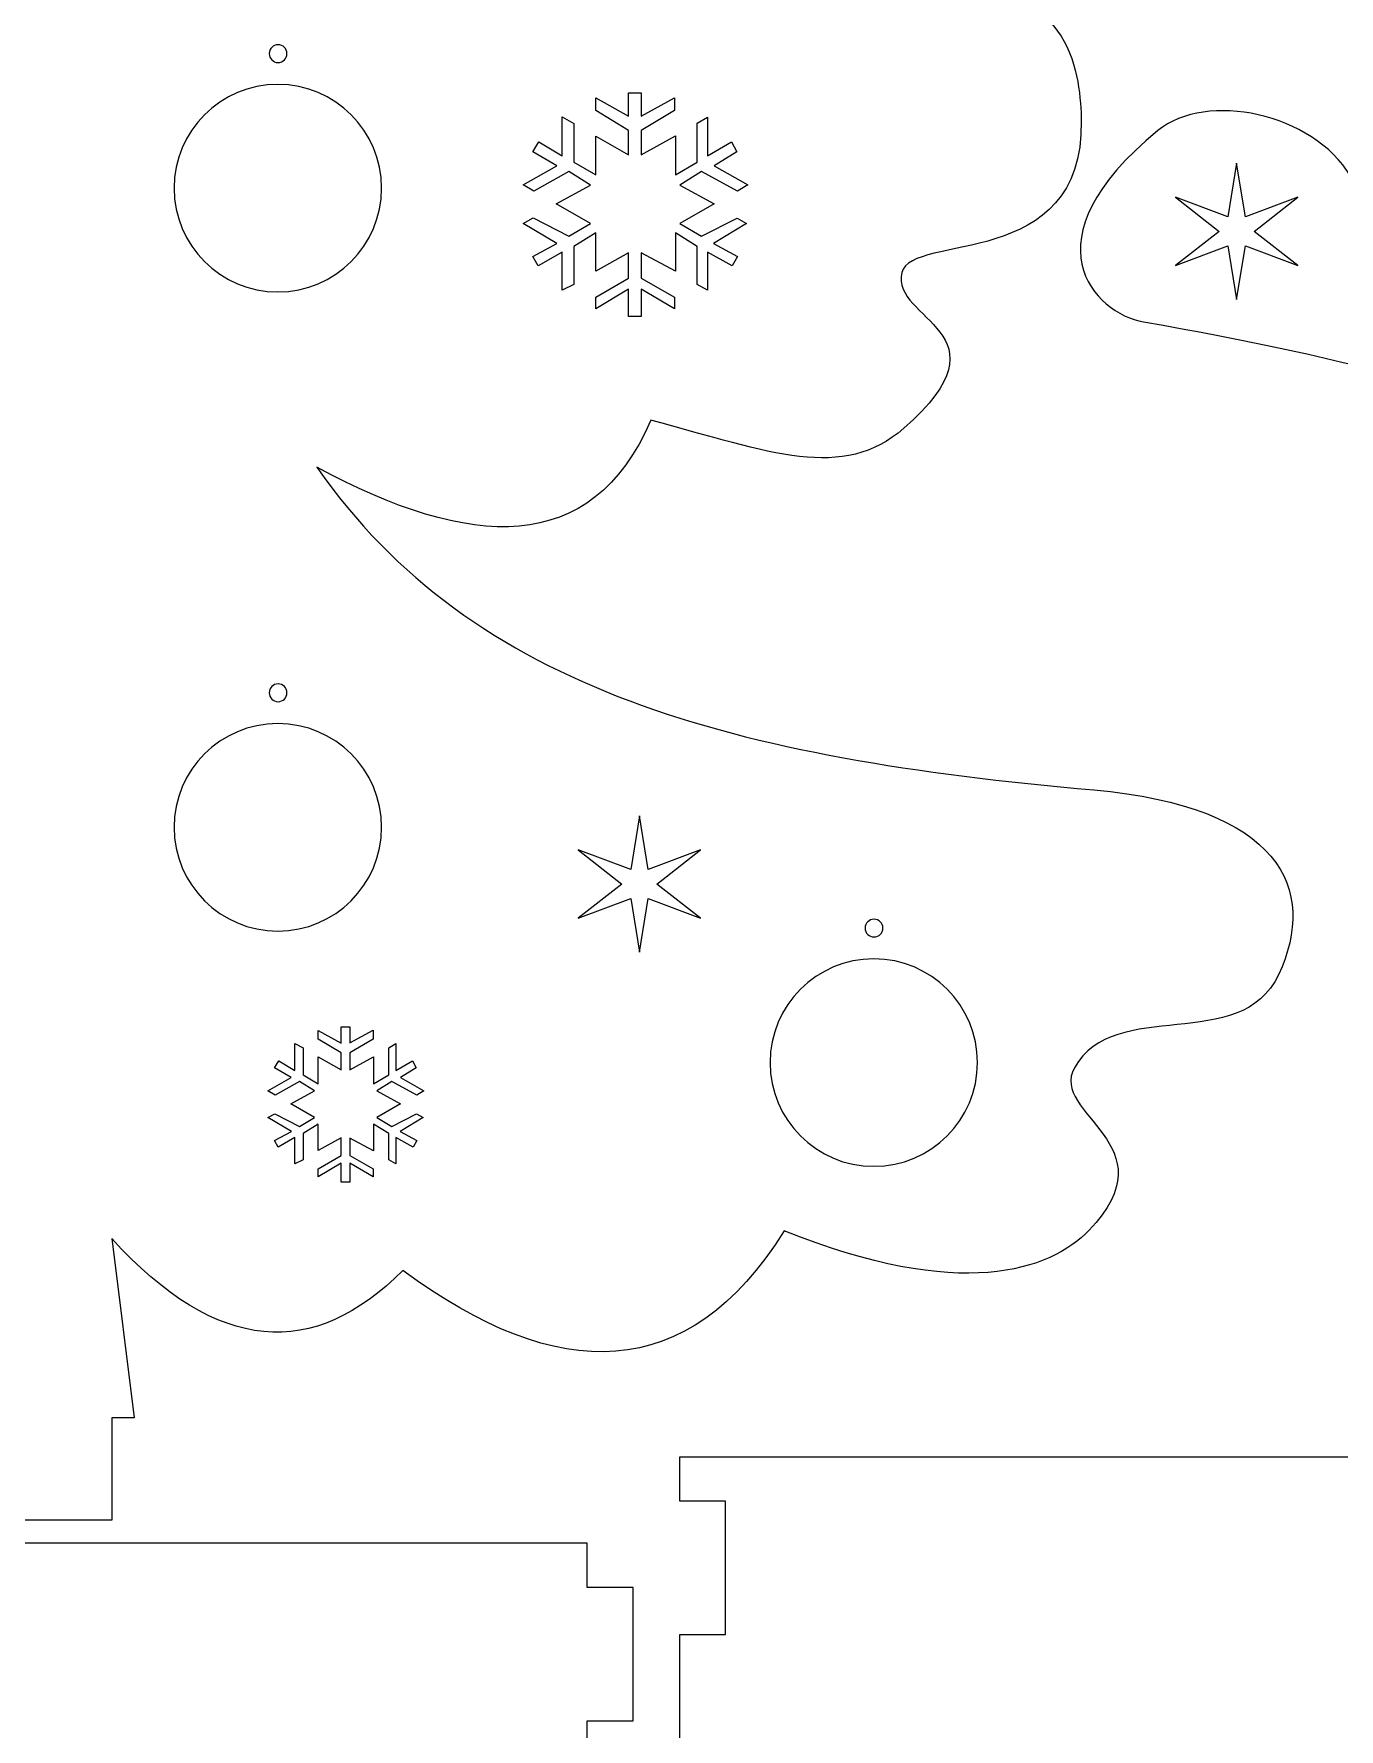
# Model space of a CAD drawing. Header units: centimetres. Extents: x -24 to 24, y -134 to 40.
# Drawn here: x -5.45 to 5.92, y -7.69 to 7.07 of the extents above; entities that cross this region are included whole.
import ezdxf

# ---------------------------------------------------------------- set-up
doc = ezdxf.new("R2010")
doc.units = ezdxf.units.CM
doc.header["$MEASUREMENT"] = 0
doc.layers.add('layer 1', color=7, linetype='Continuous')

msp = doc.modelspace()

# ---------------------------------------------------------------- linework, layer by layer
at = {"layer": 'layer 1', "lineweight": 9}
for points, knots in [([(-5.79997, 22.20737), (-6.38237, 22.15893), (-6.64048, 21.1432), (-8.14463, 20.44041), (-8.14463, 20.44041), (-9.14968, 19.97084), (-8.05652, 19.75778), (-7.81899, 19.73795), (-7.81899, 19.73795), (-7.67645, 19.42135), (-9.1271, 18.92837), (-9.71855, 18.30453), (-9.71855, 18.30453), (-10.20886, 17.78735), (-8.86566, 17.62553), (-7.5857, 18.15659), (-7.5857, 18.15659), (-8.04119, 17.52186), (-9.12914, 16.92507), (-11.23854, 16.22968), (-11.23854, 16.22968), (-11.8272, 16.03561), (-11.76094, 15.62707), (-11.50977, 15.40402), (-11.50977, 15.40402), (-11.09961, 15.03983), (-10.42615, 15.46586), (-10.34556, 15.37562), (-10.34556, 15.37562), (-10.24453, 15.26251), (-10.84292, 14.67138), (-10.34556, 14.41921), (-10.34556, 14.41921), (-9.98419, 14.23599), (-9.59481, 14.44504), (-9.24018, 14.75875), (-9.24018, 14.75875), (-9.19181, 14.42193), (-9.05268, 14.22628), (-8.84544, 14.13663), (-8.84544, 14.13663), (-8.57689, 14.02045), (-8.19388, 14.08224), (-7.74569, 14.24547), (-7.74569, 14.24547), (-8.03595, 13.26739), (-9.9564, 12.34992), (-13.59835, 11.71882), (-13.59835, 11.71882), (-14.02591, 11.64473), (-14.64463, 11.01031), (-13.47406, 10.05386), (-13.47406, 10.05386), (-13.05058, 9.70784), (-12.12459, 9.89828), (-11.79617, 10.45138), (-11.79617, 10.45138), (-11.49534, 9.08507), (-9.7867, 8.68106), (-8.43132, 9.57175), (-8.43132, 9.57175), (-9.33317, 7.94058), (-11.02556, 6.93193), (-14.10027, 7.39464), (-14.10027, 7.39464), (-15.19801, 7.55984), (-15.26475, 6.67139), (-15.27034, 6.31292), (-15.27034, 6.31292), (-15.29094, 4.99315), (-13.79079, 5.34208), (-13.70843, 4.99277), (-13.70843, 4.99277), (-13.61023, 4.57636), (-14.68564, 4.47726), (-13.72592, 3.63768), (-13.72592, 3.63768), (-13.19276, 3.17125), (-12.57013, 3.42688), (-11.52351, 3.70748), (-11.52351, 3.70748), (-11.00542, 2.51681), (-9.95134, 2.57675), (-8.61378, 3.2981), (-8.61378, 3.2981), (-9.97495, 1.34459), (-12.26889, 0.76146), (-15.37861, 0.48867), (-15.37861, 0.48867), (-16.99525, 0.34686), (-17.33911, -0.37356), (-16.98769, -1.12097), (-16.98769, -1.12097), (-16.65908, -1.81983), (-15.55815, -1.3083), (-15.21138, -1.93014), (-15.21138, -1.93014), (-14.98517, -2.33578), (-16.06267, -2.59369), (-15.33734, -3.34677), (-15.33734, -3.34677), (-14.99897, -3.6981), (-14.2184, -3.96704), (-12.68426, -3.35021), (-12.68426, -3.35021), (-11.84719, -4.68955), (-10.71504, -4.69222), (-9.36208, -3.69486), (-9.36208, -3.69486), (-8.59102, -4.4717), (-7.75063, -4.43035), (-6.82784, -3.41672), (-6.82784, -3.41672), (-6.82784, -3.41672), (-7.02414, -4.97889), (-7.02414, -4.97889), (-7.02414, -4.97889), (-7.02414, -4.97889), (-6.82784, -4.97889), (-6.82784, -4.97889), (-6.82784, -4.97889), (-6.82784, -4.97889), (-6.82784, -5.87037), (-6.82784, -5.87037), (-6.82784, -5.87037), (-6.82784, -5.87037), (-5.79997, -5.87037), (-5.79997, -5.87037), (-5.79997, -5.87037), (-5.79997, -5.87037), (-4.7721, -5.87037), (-4.7721, -5.87037), (-4.7721, -5.87037), (-4.7721, -5.87037), (-4.7721, -4.97889), (-4.7721, -4.97889), (-4.7721, -4.97889), (-4.7721, -4.97889), (-4.57581, -4.97889), (-4.57581, -4.97889), (-4.57581, -4.97889), (-4.57581, -4.97889), (-4.7721, -3.41672), (-4.7721, -3.41672), (-4.7721, -3.41672), (-3.84932, -4.43035), (-3.00893, -4.4717), (-2.23787, -3.69486), (-2.23787, -3.69486), (-0.8849, -4.69222), (0.24724, -4.68955), (1.08431, -3.35021), (1.08431, -3.35021), (2.61845, -3.96704), (3.39902, -3.6981), (3.73739, -3.34677), (3.73739, -3.34677), (4.46272, -2.59369), (3.38523, -2.33578), (3.61143, -1.93014), (3.61143, -1.93014), (3.95821, -1.3083), (5.05914, -1.81983), (5.38774, -1.12097), (5.38774, -1.12097), (5.73916, -0.37356), (5.3953, 0.34686), (3.77866, 0.48867), (3.77866, 0.48867), (0.66894, 0.76146), (-1.62499, 1.34459), (-2.98617, 3.2981), (-2.98617, 3.2981), (-1.64861, 2.57675), (-0.59453, 2.51681), (-0.07644, 3.70748), (-0.07644, 3.70748), (0.97018, 3.42688), (1.59281, 3.17125), (2.12597, 3.63768), (2.12597, 3.63768), (3.08569, 4.47726), (2.01028, 4.57636), (2.10848, 4.99277), (2.10848, 4.99277), (2.19084, 5.34208), (3.69099, 4.99315), (3.67039, 6.31292), (3.67039, 6.31292), (3.6648, 6.67139), (3.59806, 7.55984), (2.50032, 7.39464), (2.50032, 7.39464), (-0.57439, 6.93193), (-2.26677, 7.94058), (-3.16863, 9.57175), (-3.16863, 9.57175), (-1.81325, 8.68106), (-0.10461, 9.08507), (0.19622, 10.45138), (0.19622, 10.45138), (0.52465, 9.89828), (1.45063, 9.70784), (1.87412, 10.05386), (1.87412, 10.05386), (3.04468, 11.01031), (2.42596, 11.64473), (1.9984, 11.71882), (1.9984, 11.71882), (-1.64355, 12.34992), (-3.564, 13.26739), (-3.85426, 14.24547), (-3.85426, 14.24547), (-3.40606, 14.08224), (-3.02306, 14.02045), (-2.7545, 14.13663), (-2.7545, 14.13663), (-2.54726, 14.22628), (-2.40814, 14.42193), (-2.35977, 14.75875), (-2.35977, 14.75875), (-2.00514, 14.44504), (-1.61575, 14.23599), (-1.25439, 14.41921), (-1.25439, 14.41921), (-0.75703, 14.67138), (-1.35542, 15.26251), (-1.25439, 15.37562), (-1.25439, 15.37562), (-1.17379, 15.46586), (-0.50034, 15.03983), (-0.09018, 15.40402), (-0.09018, 15.40402), (0.16099, 15.62707), (0.22725, 16.03561), (-0.36141, 16.22968), (-0.36141, 16.22968), (-2.47081, 16.92507), (-3.55876, 17.52186), (-4.01425, 18.15659), (-4.01425, 18.15659), (-2.73428, 17.62553), (-1.39108, 17.78735), (-1.88139, 18.30453), (-1.88139, 18.30453), (-2.47285, 18.92837), (-3.9235, 19.42135), (-3.78095, 19.73795), (-3.78095, 19.73795), (-3.54343, 19.75778), (-2.45027, 19.97084), (-3.45532, 20.44041), (-3.45532, 20.44041), (-4.95947, 21.1432), (-5.21757, 22.15893), (-5.79997, 22.20737)], [0, 0, 0, 0, 0.01538462, 0.01538462, 0.01538462, 0.01538462, 0.03076923, 0.03076923, 0.03076923, 0.03076923, 0.04615385, 0.04615385, 0.04615385, 0.04615385, 0.06153846, 0.06153846, 0.06153846, 0.06153846, 0.07692308, 0.07692308, 0.07692308, 0.07692308, 0.09230769, 0.09230769, 0.09230769, 0.09230769, 0.10769231, 0.10769231, 0.10769231, 0.10769231, 0.12307692, 0.12307692, 0.12307692, 0.12307692, 0.13846154, 0.13846154, 0.13846154, 0.13846154, 0.15384615, 0.15384615, 0.15384615, 0.15384615, 0.16923077, 0.16923077, 0.16923077, 0.16923077, 0.18461538, 0.18461538, 0.18461538, 0.18461538, 0.2, 0.2, 0.2, 0.2, 0.21538462, 0.21538462, 0.21538462, 0.21538462, 0.23076923, 0.23076923, 0.23076923, 0.23076923, 0.24615385, 0.24615385, 0.24615385, 0.24615385, 0.26153846, 0.26153846, 0.26153846, 0.26153846, 0.27692308, 0.27692308, 0.27692308, 0.27692308, 0.29230769, 0.29230769, 0.29230769, 0.29230769, 0.30769231, 0.30769231, 0.30769231, 0.30769231, 0.32307692, 0.32307692, 0.32307692, 0.32307692, 0.33846154, 0.33846154, 0.33846154, 0.33846154, 0.35384615, 0.35384615, 0.35384615, 0.35384615, 0.36923077, 0.36923077, 0.36923077, 0.36923077, 0.38461538, 0.38461538, 0.38461538, 0.38461538, 0.4, 0.4, 0.4, 0.4, 0.41538462, 0.41538462, 0.41538462, 0.41538462, 0.43076923, 0.43076923, 0.43076923, 0.43076923, 0.44615385, 0.44615385, 0.44615385, 0.44615385, 0.46153846, 0.46153846, 0.46153846, 0.46153846, 0.47692308, 0.47692308, 0.47692308, 0.47692308, 0.49230769, 0.49230769, 0.49230769, 0.49230769, 0.50769231, 0.50769231, 0.50769231, 0.50769231, 0.52307692, 0.52307692, 0.52307692, 0.52307692, 0.53846154, 0.53846154, 0.53846154, 0.53846154, 0.55384615, 0.55384615, 0.55384615, 0.55384615, 0.56923077, 0.56923077, 0.56923077, 0.56923077, 0.58461538, 0.58461538, 0.58461538, 0.58461538, 0.6, 0.6, 0.6, 0.6, 0.61538462, 0.61538462, 0.61538462, 0.61538462, 0.63076923, 0.63076923, 0.63076923, 0.63076923, 0.64615385, 0.64615385, 0.64615385, 0.64615385, 0.66153846, 0.66153846, 0.66153846, 0.66153846, 0.67692308, 0.67692308, 0.67692308, 0.67692308, 0.69230769, 0.69230769, 0.69230769, 0.69230769, 0.70769231, 0.70769231, 0.70769231, 0.70769231, 0.72307692, 0.72307692, 0.72307692, 0.72307692, 0.73846154, 0.73846154, 0.73846154, 0.73846154, 0.75384615, 0.75384615, 0.75384615, 0.75384615, 0.76923077, 0.76923077, 0.76923077, 0.76923077, 0.78461538, 0.78461538, 0.78461538, 0.78461538, 0.8, 0.8, 0.8, 0.8, 0.81538462, 0.81538462, 0.81538462, 0.81538462, 0.83076923, 0.83076923, 0.83076923, 0.83076923, 0.84615385, 0.84615385, 0.84615385, 0.84615385, 0.86153846, 0.86153846, 0.86153846, 0.86153846, 0.87692308, 0.87692308, 0.87692308, 0.87692308, 0.89230769, 0.89230769, 0.89230769, 0.89230769, 0.90769231, 0.90769231, 0.90769231, 0.90769231, 0.92307692, 0.92307692, 0.92307692, 0.92307692, 0.93846154, 0.93846154, 0.93846154, 0.93846154, 0.95384615, 0.95384615, 0.95384615, 0.95384615, 0.96923077, 0.96923077, 0.96923077, 0.96923077, 1, 1, 1, 1]), ([(11.81191, 22.15294), (11.81191, 22.15294), (10.98404, 22.15294), (10.98404, 22.15294), (10.98404, 22.15294), (10.98404, 22.15294), (10.98404, 21.26146), (10.98404, 21.26146), (10.98404, 21.26146), (10.98404, 21.26146), (10.78774, 21.26146), (10.78774, 21.26146), (10.78774, 21.26146), (10.78774, 21.26146), (10.98404, 19.69929), (10.98404, 19.69929), (10.98404, 19.69929), (10.06125, 20.71291), (9.22086, 20.75427), (8.44981, 19.97743), (8.44981, 19.97743), (7.09684, 20.97479), (5.9647, 20.97211), (5.12763, 19.63277), (5.12763, 19.63277), (3.59348, 20.24961), (2.81292, 19.98067), (2.47454, 19.62934), (2.47454, 19.62934), (1.74921, 18.87626), (2.82671, 18.61835), (2.6005, 18.21271), (2.6005, 18.21271), (2.25373, 17.59086), (1.1528, 18.1024), (0.82419, 17.40353), (0.82419, 17.40353), (0.47277, 16.65613), (0.81663, 15.9357), (2.43328, 15.7939), (2.43328, 15.7939), (5.54299, 15.52111), (7.83693, 14.93797), (9.1981, 12.98446), (9.1981, 12.98446), (7.86054, 13.70582), (6.80646, 13.76575), (6.28837, 12.57508), (6.28837, 12.57508), (5.24175, 12.85569), (4.61912, 13.11132), (4.08596, 12.64489), (4.08596, 12.64489), (3.12625, 11.8053), (4.20165, 11.70621), (4.10346, 11.28979), (4.10346, 11.28979), (4.0211, 10.94049), (2.52094, 11.28942), (2.54155, 9.96965), (2.54155, 9.96965), (2.54714, 9.61117), (2.61387, 8.72272), (3.71161, 8.88792), (3.71161, 8.88792), (6.78632, 9.35063), (8.47871, 8.34199), (9.38057, 6.71081), (9.38057, 6.71081), (8.02519, 7.60151), (6.31654, 7.1975), (6.01572, 5.83119), (6.01572, 5.83119), (5.68729, 6.38428), (4.7613, 6.57472), (4.33782, 6.22871), (4.33782, 6.22871), (3.16725, 5.27226), (3.78597, 4.63783), (4.21354, 4.56374), (4.21354, 4.56374), (7.85548, 3.93264), (9.77594, 3.01517), (10.06619, 2.0371), (10.06619, 2.0371), (9.618, 2.20032), (9.23499, 2.26212), (8.96644, 2.14594), (8.96644, 2.14594), (8.7592, 2.05628), (8.62008, 1.86063), (8.5717, 1.52382), (8.5717, 1.52382), (8.21707, 1.83752), (7.82769, 2.04658), (7.46632, 1.86335), (7.46632, 1.86335), (6.96897, 1.61119), (7.56735, 1.02005), (7.46632, 0.90694), (7.46632, 0.90694), (7.38573, 0.81671), (6.71227, 1.24274), (6.30212, 0.87854), (6.30212, 0.87854), (6.05094, 0.6555), (5.98468, 0.24695), (6.57334, 0.05289), (6.57334, 0.05289), (8.68275, -0.6425), (9.7707, -1.23929), (10.22618, -1.87403), (10.22618, -1.87403), (8.94622, -1.34297), (7.60302, -1.50479), (8.09333, -2.02196), (8.09333, -2.02196), (8.68479, -2.64581), (10.13543, -3.13879), (9.99289, -3.45538), (9.99289, -3.45538), (9.75537, -3.47521), (8.66221, -3.68827), (9.66725, -4.15784), (9.66725, -4.15784), (10.98895, -4.77539), (11.34858, -5.63455), (11.8115, -5.86676)], [0, 0, 0, 0, 0.03030303, 0.03030303, 0.03030303, 0.03030303, 0.06060606, 0.06060606, 0.06060606, 0.06060606, 0.09090909, 0.09090909, 0.09090909, 0.09090909, 0.12121212, 0.12121212, 0.12121212, 0.12121212, 0.15151515, 0.15151515, 0.15151515, 0.15151515, 0.18181818, 0.18181818, 0.18181818, 0.18181818, 0.21212121, 0.21212121, 0.21212121, 0.21212121, 0.24242424, 0.24242424, 0.24242424, 0.24242424, 0.27272727, 0.27272727, 0.27272727, 0.27272727, 0.3030303, 0.3030303, 0.3030303, 0.3030303, 0.33333333, 0.33333333, 0.33333333, 0.33333333, 0.36363636, 0.36363636, 0.36363636, 0.36363636, 0.39393939, 0.39393939, 0.39393939, 0.39393939, 0.42424242, 0.42424242, 0.42424242, 0.42424242, 0.45454545, 0.45454545, 0.45454545, 0.45454545, 0.48484848, 0.48484848, 0.48484848, 0.48484848, 0.51515152, 0.51515152, 0.51515152, 0.51515152, 0.54545455, 0.54545455, 0.54545455, 0.54545455, 0.57575758, 0.57575758, 0.57575758, 0.57575758, 0.60606061, 0.60606061, 0.60606061, 0.60606061, 0.63636364, 0.63636364, 0.63636364, 0.63636364, 0.66666667, 0.66666667, 0.66666667, 0.66666667, 0.6969697, 0.6969697, 0.6969697, 0.6969697, 0.72727273, 0.72727273, 0.72727273, 0.72727273, 0.75757576, 0.75757576, 0.75757576, 0.75757576, 0.78787879, 0.78787879, 0.78787879, 0.78787879, 0.81818182, 0.81818182, 0.81818182, 0.81818182, 0.84848485, 0.84848485, 0.84848485, 0.84848485, 0.87878788, 0.87878788, 0.87878788, 0.87878788, 0.90909091, 0.90909091, 0.90909091, 0.90909091, 0.93939394, 0.93939394, 0.93939394, 0.93939394, 1, 1, 1, 1]), ([(-3.32315, 6.97652), (-3.2804, 6.97652), (-3.24573, 6.94184), (-3.24573, 6.8991), (-3.24573, 6.8991), (-3.24573, 6.85635), (-3.2804, 6.82168), (-3.32315, 6.82168), (-3.32315, 6.82168), (-3.3659, 6.82168), (-3.40057, 6.85635), (-3.40057, 6.8991), (-3.40057, 6.8991), (-3.40057, 6.94184), (-3.3659, 6.97652), (-3.32315, 6.97652)], [0, 0, 0, 0, 0.2, 0.2, 0.2, 0.2, 0.4, 0.4, 0.4, 0.4, 0.6, 0.6, 0.6, 0.6, 1, 1, 1, 1]), ([(-3.32534, 6.63115), (-2.8265, 6.63115), (-2.42212, 6.22676), (-2.42212, 5.72792), (-2.42212, 5.72792), (-2.42212, 5.22908), (-2.8265, 4.8247), (-3.32534, 4.8247), (-3.32534, 4.8247), (-3.82418, 4.8247), (-4.22857, 5.22908), (-4.22857, 5.72792), (-4.22857, 5.72792), (-4.22857, 6.22676), (-3.82418, 6.63115), (-3.32534, 6.63115)], [0, 0, 0, 0, 0.2, 0.2, 0.2, 0.2, 0.4, 0.4, 0.4, 0.4, 0.6, 0.6, 0.6, 0.6, 1, 1, 1, 1]), ([(-0.27157, 6.55787), (-0.27157, 6.55787), (-0.27157, 6.35414), (-0.27157, 6.35414), (-0.27157, 6.35414), (-0.27157, 6.35414), (-0.55769, 6.51308), (-0.55769, 6.51308), (-0.55769, 6.51308), (-0.55769, 6.51308), (-0.55769, 6.40255), (-0.55769, 6.40255), (-0.55769, 6.40255), (-0.55769, 6.40255), (-0.27157, 6.23088), (-0.27157, 6.23088), (-0.27157, 6.23088), (-0.27157, 6.23088), (-0.27157, 6.01653), (-0.27157, 6.01653), (-0.27157, 6.01653), (-0.27157, 6.01653), (-0.55769, 6.18183), (-0.55769, 6.18183), (-0.55769, 6.18183), (-0.55769, 6.18183), (-0.55769, 5.8447), (-0.55769, 5.8447), (-0.55769, 5.8447), (-0.55769, 5.8447), (-0.74743, 5.95538), (-0.74743, 5.95538), (-0.74743, 5.95538), (-0.74743, 5.95538), (-0.74743, 6.29201), (-0.74743, 6.29201), (-0.74743, 6.29201), (-0.74743, 6.29201), (-0.85019, 6.34805), (-0.85019, 6.34805), (-0.85019, 6.34805), (-0.85019, 6.34805), (-0.85019, 6.00955), (-0.85019, 6.00955), (-0.85019, 6.00955), (-0.85019, 6.00955), (-1.05288, 6.13116), (-1.05288, 6.13116), (-1.05288, 6.13116), (-1.05288, 6.13116), (-1.10406, 6.04272), (-1.10406, 6.04272), (-1.10406, 6.04272), (-1.10406, 6.04272), (-0.89498, 5.92132), (-0.89498, 5.92132), (-0.89498, 5.92132), (-0.89498, 5.92132), (-1.18792, 5.75574), (-1.18792, 5.75574), (-1.18792, 5.75574), (-1.18792, 5.75574), (-1.09734, 5.70139), (-1.09734, 5.70139), (-1.09734, 5.70139), (-1.09734, 5.70139), (-0.79195, 5.87319), (-0.79195, 5.87319), (-0.79195, 5.87319), (-0.79195, 5.87319), (-0.60325, 5.75524), (-0.60325, 5.75524), (-0.60325, 5.75524), (-0.60325, 5.75524), (-0.90088, 5.59061), (-0.90088, 5.59061), (-0.90088, 5.59061), (-0.90088, 5.59061), (-0.60279, 5.41933), (-0.60279, 5.41933), (-0.60279, 5.41933), (-0.60279, 5.41933), (-0.79185, 5.30907), (-0.79185, 5.30907), (-0.79185, 5.30907), (-0.79185, 5.30907), (-1.10346, 5.46805), (-1.10346, 5.46805), (-1.10346, 5.46805), (-1.10346, 5.46805), (-1.18796, 5.41911), (-1.18796, 5.41911), (-1.18796, 5.41911), (-1.18796, 5.41911), (-0.89471, 5.24701), (-0.89471, 5.24701), (-0.89471, 5.24701), (-0.89471, 5.24701), (-1.10414, 5.13218), (-1.10414, 5.13218), (-1.10414, 5.13218), (-1.10414, 5.13218), (-1.05881, 5.05059), (-1.05881, 5.05059), (-1.05881, 5.05059), (-1.05881, 5.05059), (-0.85019, 5.17173), (-0.85019, 5.17173), (-0.85019, 5.17173), (-0.85019, 5.17173), (-0.85019, 4.83889), (-0.85019, 4.83889), (-0.85019, 4.83889), (-0.85019, 4.83889), (-0.74743, 4.89026), (-0.74743, 4.89026), (-0.74743, 4.89026), (-0.74743, 4.89026), (-0.74743, 5.21969), (-0.74743, 5.21969), (-0.74743, 5.21969), (-0.74743, 5.21969), (-0.55769, 5.33828), (-0.55769, 5.33828), (-0.55769, 5.33828), (-0.55769, 5.33828), (-0.55769, 5.00572), (-0.55769, 5.00572), (-0.55769, 5.00572), (-0.55769, 5.00572), (-0.27157, 5.16467), (-0.27157, 5.16467), (-0.27157, 5.16467), (-0.27157, 5.16467), (-0.27157, 4.94437), (-0.27157, 4.94437), (-0.27157, 4.94437), (-0.27157, 4.94437), (-0.55769, 4.77906), (-0.55769, 4.77906), (-0.55769, 4.77906), (-0.55769, 4.77906), (-0.55769, 4.67632), (-0.55769, 4.67632), (-0.55769, 4.67632), (-0.55769, 4.67632), (-0.27157, 4.84799), (-0.27157, 4.84799), (-0.27157, 4.84799), (-0.27157, 4.84799), (-0.27157, 4.61123), (-0.27157, 4.61123), (-0.27157, 4.61123), (-0.27157, 4.61123), (-0.16248, 4.61123), (-0.16248, 4.61123), (-0.16248, 4.61123), (-0.16248, 4.61123), (-0.16248, 4.84761), (-0.16248, 4.84761), (-0.16248, 4.84761), (-0.16248, 4.84761), (0.13, 4.67595), (0.13, 4.67595), (0.13, 4.67595), (0.13, 4.67595), (0.13, 4.77895), (0.13, 4.77895), (0.13, 4.77895), (0.13, 4.77895), (-0.16248, 4.94426), (-0.16248, 4.94426), (-0.16248, 4.94426), (-0.16248, 4.94426), (-0.16248, 5.16403), (-0.16248, 5.16403), (-0.16248, 5.16403), (-0.16248, 5.16403), (0.13635, 5.00507), (0.13635, 5.00507), (0.13635, 5.00507), (0.13635, 5.00507), (0.13635, 5.33828), (0.13635, 5.33828), (0.13635, 5.33828), (0.13635, 5.33828), (0.3261, 5.21969), (0.3261, 5.21969), (0.3261, 5.21969), (0.3261, 5.21969), (0.3261, 4.88975), (0.3261, 4.88975), (0.3261, 4.88975), (0.3261, 4.88975), (0.41613, 4.84024), (0.41613, 4.84024), (0.41613, 4.84024), (0.41613, 4.84024), (0.41613, 5.17123), (0.41613, 5.17123), (0.41613, 5.17123), (0.41613, 5.17123), (0.63099, 5.05035), (0.63099, 5.05035), (0.63099, 5.05035), (0.63099, 5.05035), (0.67645, 5.13218), (0.67645, 5.13218), (0.67645, 5.13218), (0.67645, 5.13218), (0.46733, 5.24684), (0.46733, 5.24684), (0.46733, 5.24684), (0.46733, 5.24684), (0.75492, 5.41937), (0.75492, 5.41937), (0.75492, 5.41937), (0.75492, 5.41937), (0.67548, 5.46792), (0.67548, 5.46792), (0.67548, 5.46792), (0.67548, 5.46792), (0.36417, 5.30907), (0.36417, 5.30907), (0.36417, 5.30907), (0.36417, 5.30907), (0.17508, 5.41933), (0.17508, 5.41933), (0.17508, 5.41933), (0.17508, 5.41933), (0.47319, 5.59061), (0.47319, 5.59061), (0.47319, 5.59061), (0.47319, 5.59061), (0.17555, 5.75524), (0.17555, 5.75524), (0.17555, 5.75524), (0.17555, 5.75524), (0.36417, 5.87312), (0.36417, 5.87312), (0.36417, 5.87312), (0.36417, 5.87312), (0.67591, 5.70134), (0.67591, 5.70134), (0.67591, 5.70134), (0.67591, 5.70134), (0.76658, 5.75574), (0.76658, 5.75574), (0.76658, 5.75574), (0.76658, 5.75574), (0.47458, 5.92079), (0.47458, 5.92079), (0.47458, 5.92079), (0.47458, 5.92079), (0.6709, 6.04263), (0.6709, 6.04263), (0.6709, 6.04263), (0.6709, 6.04263), (0.62439, 6.13102), (0.62439, 6.13102), (0.62439, 6.13102), (0.62439, 6.13102), (0.41613, 6.01009), (0.41613, 6.01009), (0.41613, 6.01009), (0.41613, 6.01009), (0.41613, 6.34653), (0.41613, 6.34653), (0.41613, 6.34653), (0.41613, 6.34653), (0.3261, 6.29254), (0.3261, 6.29254), (0.3261, 6.29254), (0.3261, 6.29254), (0.3261, 5.95538), (0.3261, 5.95538), (0.3261, 5.95538), (0.3261, 5.95538), (0.13635, 5.8447), (0.13635, 5.8447), (0.13635, 5.8447), (0.13635, 5.8447), (0.13635, 6.18253), (0.13635, 6.18253), (0.13635, 6.18253), (0.13635, 6.18253), (-0.16248, 6.01721), (-0.16248, 6.01721), (-0.16248, 6.01721), (-0.16248, 6.01721), (-0.16248, 6.23101), (-0.16248, 6.23101), (-0.16248, 6.23101), (-0.16248, 6.23101), (0.13, 6.40268), (0.13, 6.40268), (0.13, 6.40268), (0.13, 6.40268), (0.13, 6.51341), (0.13, 6.51341), (0.13, 6.51341), (0.13, 6.51341), (-0.16248, 6.35446), (-0.16248, 6.35446), (-0.16248, 6.35446), (-0.16248, 6.35446), (-0.16248, 6.55787), (-0.16248, 6.55787), (-0.16248, 6.55787), (-0.16248, 6.55787), (-0.27157, 6.55787), (-0.27157, 6.55787)], [0, 0, 0, 0, 0.01265823, 0.01265823, 0.01265823, 0.01265823, 0.02531646, 0.02531646, 0.02531646, 0.02531646, 0.03797468, 0.03797468, 0.03797468, 0.03797468, 0.05063291, 0.05063291, 0.05063291, 0.05063291, 0.06329114, 0.06329114, 0.06329114, 0.06329114, 0.07594937, 0.07594937, 0.07594937, 0.07594937, 0.08860759, 0.08860759, 0.08860759, 0.08860759, 0.10126582, 0.10126582, 0.10126582, 0.10126582, 0.11392405, 0.11392405, 0.11392405, 0.11392405, 0.12658228, 0.12658228, 0.12658228, 0.12658228, 0.13924051, 0.13924051, 0.13924051, 0.13924051, 0.15189873, 0.15189873, 0.15189873, 0.15189873, 0.16455696, 0.16455696, 0.16455696, 0.16455696, 0.17721519, 0.17721519, 0.17721519, 0.17721519, 0.18987342, 0.18987342, 0.18987342, 0.18987342, 0.20253165, 0.20253165, 0.20253165, 0.20253165, 0.21518987, 0.21518987, 0.21518987, 0.21518987, 0.2278481, 0.2278481, 0.2278481, 0.2278481, 0.24050633, 0.24050633, 0.24050633, 0.24050633, 0.25316456, 0.25316456, 0.25316456, 0.25316456, 0.26582278, 0.26582278, 0.26582278, 0.26582278, 0.27848101, 0.27848101, 0.27848101, 0.27848101, 0.29113924, 0.29113924, 0.29113924, 0.29113924, 0.30379747, 0.30379747, 0.30379747, 0.30379747, 0.3164557, 0.3164557, 0.3164557, 0.3164557, 0.32911392, 0.32911392, 0.32911392, 0.32911392, 0.34177215, 0.34177215, 0.34177215, 0.34177215, 0.35443038, 0.35443038, 0.35443038, 0.35443038, 0.36708861, 0.36708861, 0.36708861, 0.36708861, 0.37974684, 0.37974684, 0.37974684, 0.37974684, 0.39240506, 0.39240506, 0.39240506, 0.39240506, 0.40506329, 0.40506329, 0.40506329, 0.40506329, 0.41772152, 0.41772152, 0.41772152, 0.41772152, 0.43037975, 0.43037975, 0.43037975, 0.43037975, 0.44303797, 0.44303797, 0.44303797, 0.44303797, 0.4556962, 0.4556962, 0.4556962, 0.4556962, 0.46835443, 0.46835443, 0.46835443, 0.46835443, 0.48101266, 0.48101266, 0.48101266, 0.48101266, 0.49367089, 0.49367089, 0.49367089, 0.49367089, 0.50632911, 0.50632911, 0.50632911, 0.50632911, 0.51898734, 0.51898734, 0.51898734, 0.51898734, 0.53164557, 0.53164557, 0.53164557, 0.53164557, 0.5443038, 0.5443038, 0.5443038, 0.5443038, 0.55696203, 0.55696203, 0.55696203, 0.55696203, 0.56962025, 0.56962025, 0.56962025, 0.56962025, 0.58227848, 0.58227848, 0.58227848, 0.58227848, 0.59493671, 0.59493671, 0.59493671, 0.59493671, 0.60759494, 0.60759494, 0.60759494, 0.60759494, 0.62025316, 0.62025316, 0.62025316, 0.62025316, 0.63291139, 0.63291139, 0.63291139, 0.63291139, 0.64556962, 0.64556962, 0.64556962, 0.64556962, 0.65822785, 0.65822785, 0.65822785, 0.65822785, 0.67088608, 0.67088608, 0.67088608, 0.67088608, 0.6835443, 0.6835443, 0.6835443, 0.6835443, 0.69620253, 0.69620253, 0.69620253, 0.69620253, 0.70886076, 0.70886076, 0.70886076, 0.70886076, 0.72151899, 0.72151899, 0.72151899, 0.72151899, 0.73417722, 0.73417722, 0.73417722, 0.73417722, 0.74683544, 0.74683544, 0.74683544, 0.74683544, 0.75949367, 0.75949367, 0.75949367, 0.75949367, 0.7721519, 0.7721519, 0.7721519, 0.7721519, 0.78481013, 0.78481013, 0.78481013, 0.78481013, 0.79746835, 0.79746835, 0.79746835, 0.79746835, 0.81012658, 0.81012658, 0.81012658, 0.81012658, 0.82278481, 0.82278481, 0.82278481, 0.82278481, 0.83544304, 0.83544304, 0.83544304, 0.83544304, 0.84810127, 0.84810127, 0.84810127, 0.84810127, 0.86075949, 0.86075949, 0.86075949, 0.86075949, 0.87341772, 0.87341772, 0.87341772, 0.87341772, 0.88607595, 0.88607595, 0.88607595, 0.88607595, 0.89873418, 0.89873418, 0.89873418, 0.89873418, 0.91139241, 0.91139241, 0.91139241, 0.91139241, 0.92405063, 0.92405063, 0.92405063, 0.92405063, 0.93670886, 0.93670886, 0.93670886, 0.93670886, 0.94936709, 0.94936709, 0.94936709, 0.94936709, 0.96202532, 0.96202532, 0.96202532, 0.96202532, 0.97468354, 0.97468354, 0.97468354, 0.97468354, 1, 1, 1, 1]), ([(5.02332, 4.75781), (5.02332, 4.75781), (4.94733, 5.22463), (4.94733, 5.22463), (4.94733, 5.22463), (4.94733, 5.22463), (4.49114, 5.05484), (4.49114, 5.05484), (4.49114, 5.05484), (4.49114, 5.05484), (4.87134, 5.35186), (4.87134, 5.35186), (4.87134, 5.35186), (4.87134, 5.35186), (4.49114, 5.64888), (4.49114, 5.64888), (4.49114, 5.64888), (4.49114, 5.64888), (4.94733, 5.47908), (4.94733, 5.47908), (4.94733, 5.47908), (4.94733, 5.47908), (5.02332, 5.94591), (5.02332, 5.94591), (5.02332, 5.94591), (5.02332, 5.94591), (5.0993, 5.47908), (5.0993, 5.47908), (5.0993, 5.47908), (5.0993, 5.47908), (5.5555, 5.64888), (5.5555, 5.64888), (5.5555, 5.64888), (5.5555, 5.64888), (5.17529, 5.35186), (5.17529, 5.35186), (5.17529, 5.35186), (5.17529, 5.35186), (5.5555, 5.05484), (5.5555, 5.05484), (5.5555, 5.05484), (5.5555, 5.05484), (5.0993, 5.22463), (5.0993, 5.22463), (5.0993, 5.22463), (5.0993, 5.22463), (5.02332, 4.75781), (5.02332, 4.75781)], [0, 0, 0, 0, 0.07692308, 0.07692308, 0.07692308, 0.07692308, 0.15384615, 0.15384615, 0.15384615, 0.15384615, 0.23076923, 0.23076923, 0.23076923, 0.23076923, 0.30769231, 0.30769231, 0.30769231, 0.30769231, 0.38461538, 0.38461538, 0.38461538, 0.38461538, 0.46153846, 0.46153846, 0.46153846, 0.46153846, 0.53846154, 0.53846154, 0.53846154, 0.53846154, 0.61538462, 0.61538462, 0.61538462, 0.61538462, 0.69230769, 0.69230769, 0.69230769, 0.69230769, 0.76923077, 0.76923077, 0.76923077, 0.76923077, 0.84615385, 0.84615385, 0.84615385, 0.84615385, 1, 1, 1, 1]), ([(-3.32317, 1.41174), (-3.28043, 1.41174), (-3.24575, 1.37707), (-3.24575, 1.33432), (-3.24575, 1.33432), (-3.24575, 1.29157), (-3.28043, 1.2569), (-3.32317, 1.2569), (-3.32317, 1.2569), (-3.36592, 1.2569), (-3.40059, 1.29157), (-3.40059, 1.33432), (-3.40059, 1.33432), (-3.40059, 1.37707), (-3.36592, 1.41174), (-3.32317, 1.41174)], [0, 0, 0, 0, 0.2, 0.2, 0.2, 0.2, 0.4, 0.4, 0.4, 0.4, 0.6, 0.6, 0.6, 0.6, 1, 1, 1, 1]), ([(-3.32537, 1.06637), (-2.82653, 1.06637), (-2.42214, 0.66199), (-2.42214, 0.16315), (-2.42214, 0.16315), (-2.42214, -0.33569), (-2.82653, -0.74008), (-3.32537, -0.74008), (-3.32537, -0.74008), (-3.82421, -0.74008), (-4.22859, -0.33569), (-4.22859, 0.16315), (-4.22859, 0.16315), (-4.22859, 0.66199), (-3.82421, 1.06637), (-3.32537, 1.06637)], [0, 0, 0, 0, 0.2, 0.2, 0.2, 0.2, 0.4, 0.4, 0.4, 0.4, 0.6, 0.6, 0.6, 0.6, 1, 1, 1, 1]), ([(-0.17677, 0.26365), (-0.17677, 0.26365), (-0.10079, -0.20317), (-0.10079, -0.20317), (-0.10079, -0.20317), (-0.10079, -0.20317), (0.35541, -0.03338), (0.35541, -0.03338), (0.35541, -0.03338), (0.35541, -0.03338), (-0.0248, -0.3304), (-0.0248, -0.3304), (-0.0248, -0.3304), (-0.0248, -0.3304), (0.35541, -0.62742), (0.35541, -0.62742), (0.35541, -0.62742), (0.35541, -0.62742), (-0.10079, -0.45763), (-0.10079, -0.45763), (-0.10079, -0.45763), (-0.10079, -0.45763), (-0.17677, -0.92445), (-0.17677, -0.92445), (-0.17677, -0.92445), (-0.17677, -0.92445), (-0.25276, -0.45763), (-0.25276, -0.45763), (-0.25276, -0.45763), (-0.25276, -0.45763), (-0.70895, -0.62742), (-0.70895, -0.62742), (-0.70895, -0.62742), (-0.70895, -0.62742), (-0.32875, -0.3304), (-0.32875, -0.3304), (-0.32875, -0.3304), (-0.32875, -0.3304), (-0.70895, -0.03338), (-0.70895, -0.03338), (-0.70895, -0.03338), (-0.70895, -0.03338), (-0.25276, -0.20317), (-0.25276, -0.20317), (-0.25276, -0.20317), (-0.25276, -0.20317), (-0.17677, 0.26365), (-0.17677, 0.26365)], [0, 0, 0, 0, 0.07692308, 0.07692308, 0.07692308, 0.07692308, 0.15384615, 0.15384615, 0.15384615, 0.15384615, 0.23076923, 0.23076923, 0.23076923, 0.23076923, 0.30769231, 0.30769231, 0.30769231, 0.30769231, 0.38461538, 0.38461538, 0.38461538, 0.38461538, 0.46153846, 0.46153846, 0.46153846, 0.46153846, 0.53846154, 0.53846154, 0.53846154, 0.53846154, 0.61538462, 0.61538462, 0.61538462, 0.61538462, 0.69230769, 0.69230769, 0.69230769, 0.69230769, 0.76923077, 0.76923077, 0.76923077, 0.76923077, 0.84615385, 0.84615385, 0.84615385, 0.84615385, 1, 1, 1, 1]), ([(1.86608, -0.63665), (1.90883, -0.63665), (1.9435, -0.67132), (1.9435, -0.71406), (1.9435, -0.71406), (1.9435, -0.75681), (1.90883, -0.79148), (1.86608, -0.79148), (1.86608, -0.79148), (1.82333, -0.79148), (1.78866, -0.75681), (1.78866, -0.71406), (1.78866, -0.71406), (1.78866, -0.67132), (1.82333, -0.63665), (1.86608, -0.63665)], [0, 0, 0, 0, 0.2, 0.2, 0.2, 0.2, 0.4, 0.4, 0.4, 0.4, 0.6, 0.6, 0.6, 0.6, 1, 1, 1, 1]), ([(1.86388, -0.98201), (2.36272, -0.98201), (2.76711, -1.3864), (2.76711, -1.88524), (2.76711, -1.88524), (2.76711, -2.38408), (2.36272, -2.78846), (1.86388, -2.78846), (1.86388, -2.78846), (1.36505, -2.78846), (0.96066, -2.38408), (0.96066, -1.88524), (0.96066, -1.88524), (0.96066, -1.3864), (1.36505, -0.98201), (1.86388, -0.98201)], [0, 0, 0, 0, 0.2, 0.2, 0.2, 0.2, 0.4, 0.4, 0.4, 0.4, 0.6, 0.6, 0.6, 0.6, 1, 1, 1, 1]), ([(-2.77467, -1.57332), (-2.77467, -1.57332), (-2.77467, -1.71489), (-2.77467, -1.71489), (-2.77467, -1.71489), (-2.77467, -1.71489), (-2.9735, -1.60444), (-2.9735, -1.60444), (-2.9735, -1.60444), (-2.9735, -1.60444), (-2.9735, -1.68125), (-2.9735, -1.68125), (-2.9735, -1.68125), (-2.9735, -1.68125), (-2.77467, -1.80055), (-2.77467, -1.80055), (-2.77467, -1.80055), (-2.77467, -1.80055), (-2.77467, -1.94951), (-2.77467, -1.94951), (-2.77467, -1.94951), (-2.77467, -1.94951), (-2.9735, -1.83463), (-2.9735, -1.83463), (-2.9735, -1.83463), (-2.9735, -1.83463), (-2.9735, -2.06892), (-2.9735, -2.06892), (-2.9735, -2.06892), (-2.9735, -2.06892), (-3.10535, -1.992), (-3.10535, -1.992), (-3.10535, -1.992), (-3.10535, -1.992), (-3.10535, -1.75806), (-3.10535, -1.75806), (-3.10535, -1.75806), (-3.10535, -1.75806), (-3.17676, -1.71912), (-3.17676, -1.71912), (-3.17676, -1.71912), (-3.17676, -1.71912), (-3.17676, -1.95436), (-3.17676, -1.95436), (-3.17676, -1.95436), (-3.17676, -1.95436), (-3.31761, -1.86985), (-3.31761, -1.86985), (-3.31761, -1.86985), (-3.31761, -1.86985), (-3.35319, -1.9313), (-3.35319, -1.9313), (-3.35319, -1.9313), (-3.35319, -1.9313), (-3.20788, -2.01568), (-3.20788, -2.01568), (-3.20788, -2.01568), (-3.20788, -2.01568), (-3.41146, -2.13074), (-3.41146, -2.13074), (-3.41146, -2.13074), (-3.41146, -2.13074), (-3.34852, -2.1685), (-3.34852, -2.1685), (-3.34852, -2.1685), (-3.34852, -2.1685), (-3.13628, -2.04912), (-3.13628, -2.04912), (-3.13628, -2.04912), (-3.13628, -2.04912), (-3.00516, -2.13108), (-3.00516, -2.13108), (-3.00516, -2.13108), (-3.00516, -2.13108), (-3.21199, -2.2455), (-3.21199, -2.2455), (-3.21199, -2.2455), (-3.21199, -2.2455), (-3.00484, -2.36452), (-3.00484, -2.36452), (-3.00484, -2.36452), (-3.00484, -2.36452), (-3.13622, -2.44114), (-3.13622, -2.44114), (-3.13622, -2.44114), (-3.13622, -2.44114), (-3.35276, -2.33066), (-3.35276, -2.33066), (-3.35276, -2.33066), (-3.35276, -2.33066), (-3.41148, -2.36467), (-3.41148, -2.36467), (-3.41148, -2.36467), (-3.41148, -2.36467), (-3.2077, -2.48427), (-3.2077, -2.48427), (-3.2077, -2.48427), (-3.2077, -2.48427), (-3.35324, -2.56406), (-3.35324, -2.56406), (-3.35324, -2.56406), (-3.35324, -2.56406), (-3.32174, -2.62076), (-3.32174, -2.62076), (-3.32174, -2.62076), (-3.32174, -2.62076), (-3.17676, -2.53658), (-3.17676, -2.53658), (-3.17676, -2.53658), (-3.17676, -2.53658), (-3.17676, -2.76788), (-3.17676, -2.76788), (-3.17676, -2.76788), (-3.17676, -2.76788), (-3.10535, -2.73218), (-3.10535, -2.73218), (-3.10535, -2.73218), (-3.10535, -2.73218), (-3.10535, -2.50325), (-3.10535, -2.50325), (-3.10535, -2.50325), (-3.10535, -2.50325), (-2.9735, -2.42084), (-2.9735, -2.42084), (-2.9735, -2.42084), (-2.9735, -2.42084), (-2.9735, -2.65195), (-2.9735, -2.65195), (-2.9735, -2.65195), (-2.9735, -2.65195), (-2.77467, -2.54148), (-2.77467, -2.54148), (-2.77467, -2.54148), (-2.77467, -2.54148), (-2.77467, -2.69458), (-2.77467, -2.69458), (-2.77467, -2.69458), (-2.77467, -2.69458), (-2.9735, -2.80946), (-2.9735, -2.80946), (-2.9735, -2.80946), (-2.9735, -2.80946), (-2.9735, -2.88085), (-2.9735, -2.88085), (-2.9735, -2.88085), (-2.9735, -2.88085), (-2.77467, -2.76156), (-2.77467, -2.76156), (-2.77467, -2.76156), (-2.77467, -2.76156), (-2.77467, -2.92609), (-2.77467, -2.92609), (-2.77467, -2.92609), (-2.77467, -2.92609), (-2.69885, -2.92609), (-2.69885, -2.92609), (-2.69885, -2.92609), (-2.69885, -2.92609), (-2.69885, -2.76182), (-2.69885, -2.76182), (-2.69885, -2.76182), (-2.69885, -2.76182), (-2.4956, -2.88111), (-2.4956, -2.88111), (-2.4956, -2.88111), (-2.4956, -2.88111), (-2.4956, -2.80954), (-2.4956, -2.80954), (-2.4956, -2.80954), (-2.4956, -2.80954), (-2.69885, -2.69466), (-2.69885, -2.69466), (-2.69885, -2.69466), (-2.69885, -2.69466), (-2.69885, -2.54194), (-2.69885, -2.54194), (-2.69885, -2.54194), (-2.69885, -2.54194), (-2.49119, -2.6524), (-2.49119, -2.6524), (-2.49119, -2.6524), (-2.49119, -2.6524), (-2.49119, -2.42084), (-2.49119, -2.42084), (-2.49119, -2.42084), (-2.49119, -2.42084), (-2.35933, -2.50325), (-2.35933, -2.50325), (-2.35933, -2.50325), (-2.35933, -2.50325), (-2.35933, -2.73253), (-2.35933, -2.73253), (-2.35933, -2.73253), (-2.35933, -2.73253), (-2.29676, -2.76694), (-2.29676, -2.76694), (-2.29676, -2.76694), (-2.29676, -2.76694), (-2.29676, -2.53693), (-2.29676, -2.53693), (-2.29676, -2.53693), (-2.29676, -2.53693), (-2.14745, -2.62093), (-2.14745, -2.62093), (-2.14745, -2.62093), (-2.14745, -2.62093), (-2.11586, -2.56406), (-2.11586, -2.56406), (-2.11586, -2.56406), (-2.11586, -2.56406), (-2.26119, -2.48439), (-2.26119, -2.48439), (-2.26119, -2.48439), (-2.26119, -2.48439), (-2.06133, -2.36449), (-2.06133, -2.36449), (-2.06133, -2.36449), (-2.06133, -2.36449), (-2.11653, -2.33075), (-2.11653, -2.33075), (-2.11653, -2.33075), (-2.11653, -2.33075), (-2.33288, -2.44114), (-2.33288, -2.44114), (-2.33288, -2.44114), (-2.33288, -2.44114), (-2.46427, -2.36452), (-2.46427, -2.36452), (-2.46427, -2.36452), (-2.46427, -2.36452), (-2.25711, -2.2455), (-2.25711, -2.2455), (-2.25711, -2.2455), (-2.25711, -2.2455), (-2.46395, -2.13108), (-2.46395, -2.13108), (-2.46395, -2.13108), (-2.46395, -2.13108), (-2.33288, -2.04916), (-2.33288, -2.04916), (-2.33288, -2.04916), (-2.33288, -2.04916), (-2.11623, -2.16854), (-2.11623, -2.16854), (-2.11623, -2.16854), (-2.11623, -2.16854), (-2.05323, -2.13074), (-2.05323, -2.13074), (-2.05323, -2.13074), (-2.05323, -2.13074), (-2.25614, -2.01604), (-2.25614, -2.01604), (-2.25614, -2.01604), (-2.25614, -2.01604), (-2.11972, -1.93137), (-2.11972, -1.93137), (-2.11972, -1.93137), (-2.11972, -1.93137), (-2.15204, -1.86995), (-2.15204, -1.86995), (-2.15204, -1.86995), (-2.15204, -1.86995), (-2.29676, -1.95399), (-2.29676, -1.95399), (-2.29676, -1.95399), (-2.29676, -1.95399), (-2.29676, -1.72018), (-2.29676, -1.72018), (-2.29676, -1.72018), (-2.29676, -1.72018), (-2.35933, -1.7577), (-2.35933, -1.7577), (-2.35933, -1.7577), (-2.35933, -1.7577), (-2.35933, -1.992), (-2.35933, -1.992), (-2.35933, -1.992), (-2.35933, -1.992), (-2.49119, -2.06892), (-2.49119, -2.06892), (-2.49119, -2.06892), (-2.49119, -2.06892), (-2.49119, -1.83415), (-2.49119, -1.83415), (-2.49119, -1.83415), (-2.49119, -1.83415), (-2.69885, -1.94903), (-2.69885, -1.94903), (-2.69885, -1.94903), (-2.69885, -1.94903), (-2.69885, -1.80046), (-2.69885, -1.80046), (-2.69885, -1.80046), (-2.69885, -1.80046), (-2.4956, -1.68116), (-2.4956, -1.68116), (-2.4956, -1.68116), (-2.4956, -1.68116), (-2.4956, -1.60422), (-2.4956, -1.60422), (-2.4956, -1.60422), (-2.4956, -1.60422), (-2.69885, -1.71467), (-2.69885, -1.71467), (-2.69885, -1.71467), (-2.69885, -1.71467), (-2.69885, -1.57332), (-2.69885, -1.57332), (-2.69885, -1.57332), (-2.69885, -1.57332), (-2.77467, -1.57332), (-2.77467, -1.57332)], [0, 0, 0, 0, 0.01265823, 0.01265823, 0.01265823, 0.01265823, 0.02531646, 0.02531646, 0.02531646, 0.02531646, 0.03797468, 0.03797468, 0.03797468, 0.03797468, 0.05063291, 0.05063291, 0.05063291, 0.05063291, 0.06329114, 0.06329114, 0.06329114, 0.06329114, 0.07594937, 0.07594937, 0.07594937, 0.07594937, 0.08860759, 0.08860759, 0.08860759, 0.08860759, 0.10126582, 0.10126582, 0.10126582, 0.10126582, 0.11392405, 0.11392405, 0.11392405, 0.11392405, 0.12658228, 0.12658228, 0.12658228, 0.12658228, 0.13924051, 0.13924051, 0.13924051, 0.13924051, 0.15189873, 0.15189873, 0.15189873, 0.15189873, 0.16455696, 0.16455696, 0.16455696, 0.16455696, 0.17721519, 0.17721519, 0.17721519, 0.17721519, 0.18987342, 0.18987342, 0.18987342, 0.18987342, 0.20253165, 0.20253165, 0.20253165, 0.20253165, 0.21518987, 0.21518987, 0.21518987, 0.21518987, 0.2278481, 0.2278481, 0.2278481, 0.2278481, 0.24050633, 0.24050633, 0.24050633, 0.24050633, 0.25316456, 0.25316456, 0.25316456, 0.25316456, 0.26582278, 0.26582278, 0.26582278, 0.26582278, 0.27848101, 0.27848101, 0.27848101, 0.27848101, 0.29113924, 0.29113924, 0.29113924, 0.29113924, 0.30379747, 0.30379747, 0.30379747, 0.30379747, 0.3164557, 0.3164557, 0.3164557, 0.3164557, 0.32911392, 0.32911392, 0.32911392, 0.32911392, 0.34177215, 0.34177215, 0.34177215, 0.34177215, 0.35443038, 0.35443038, 0.35443038, 0.35443038, 0.36708861, 0.36708861, 0.36708861, 0.36708861, 0.37974684, 0.37974684, 0.37974684, 0.37974684, 0.39240506, 0.39240506, 0.39240506, 0.39240506, 0.40506329, 0.40506329, 0.40506329, 0.40506329, 0.41772152, 0.41772152, 0.41772152, 0.41772152, 0.43037975, 0.43037975, 0.43037975, 0.43037975, 0.44303797, 0.44303797, 0.44303797, 0.44303797, 0.4556962, 0.4556962, 0.4556962, 0.4556962, 0.46835443, 0.46835443, 0.46835443, 0.46835443, 0.48101266, 0.48101266, 0.48101266, 0.48101266, 0.49367089, 0.49367089, 0.49367089, 0.49367089, 0.50632911, 0.50632911, 0.50632911, 0.50632911, 0.51898734, 0.51898734, 0.51898734, 0.51898734, 0.53164557, 0.53164557, 0.53164557, 0.53164557, 0.5443038, 0.5443038, 0.5443038, 0.5443038, 0.55696203, 0.55696203, 0.55696203, 0.55696203, 0.56962025, 0.56962025, 0.56962025, 0.56962025, 0.58227848, 0.58227848, 0.58227848, 0.58227848, 0.59493671, 0.59493671, 0.59493671, 0.59493671, 0.60759494, 0.60759494, 0.60759494, 0.60759494, 0.62025316, 0.62025316, 0.62025316, 0.62025316, 0.63291139, 0.63291139, 0.63291139, 0.63291139, 0.64556962, 0.64556962, 0.64556962, 0.64556962, 0.65822785, 0.65822785, 0.65822785, 0.65822785, 0.67088608, 0.67088608, 0.67088608, 0.67088608, 0.6835443, 0.6835443, 0.6835443, 0.6835443, 0.69620253, 0.69620253, 0.69620253, 0.69620253, 0.70886076, 0.70886076, 0.70886076, 0.70886076, 0.72151899, 0.72151899, 0.72151899, 0.72151899, 0.73417722, 0.73417722, 0.73417722, 0.73417722, 0.74683544, 0.74683544, 0.74683544, 0.74683544, 0.75949367, 0.75949367, 0.75949367, 0.75949367, 0.7721519, 0.7721519, 0.7721519, 0.7721519, 0.78481013, 0.78481013, 0.78481013, 0.78481013, 0.79746835, 0.79746835, 0.79746835, 0.79746835, 0.81012658, 0.81012658, 0.81012658, 0.81012658, 0.82278481, 0.82278481, 0.82278481, 0.82278481, 0.83544304, 0.83544304, 0.83544304, 0.83544304, 0.84810127, 0.84810127, 0.84810127, 0.84810127, 0.86075949, 0.86075949, 0.86075949, 0.86075949, 0.87341772, 0.87341772, 0.87341772, 0.87341772, 0.88607595, 0.88607595, 0.88607595, 0.88607595, 0.89873418, 0.89873418, 0.89873418, 0.89873418, 0.91139241, 0.91139241, 0.91139241, 0.91139241, 0.92405063, 0.92405063, 0.92405063, 0.92405063, 0.93670886, 0.93670886, 0.93670886, 0.93670886, 0.94936709, 0.94936709, 0.94936709, 0.94936709, 0.96202532, 0.96202532, 0.96202532, 0.96202532, 0.97468354, 0.97468354, 0.97468354, 0.97468354, 1, 1, 1, 1]), ([(0.17378, -11.91095), (0.17378, -11.91095), (0.57378, -11.91095), (0.57378, -11.91095), (0.57378, -11.91095), (0.57378, -11.91095), (0.57378, -12.29805), (0.57378, -12.29805), (0.57378, -12.29805), (0.57378, -12.29805), (10.12217, -12.29805), (10.12217, -12.29805), (10.12217, -12.29805), (10.12217, -12.29805), (10.12217, -11.91095), (10.12217, -11.91095), (10.12217, -11.91095), (10.12217, -11.91095), (10.52217, -11.91095), (10.52217, -11.91095), (10.52217, -11.91095), (10.52217, -11.91095), (10.52217, -9.96257), (10.52217, -9.96257), (10.52217, -9.96257), (10.52217, -9.96257), (10.12217, -9.96257), (10.12217, -9.96257), (10.12217, -9.96257), (10.12217, -9.96257), (10.12217, -8.80128), (10.12217, -8.80128), (10.12217, -8.80128), (10.12217, -8.80128), (10.52217, -8.80128), (10.52217, -8.80128), (10.52217, -8.80128), (10.52217, -8.80128), (10.52217, -6.86579), (10.52217, -6.86579), (10.52217, -6.86579), (10.52217, -6.86579), (10.12217, -6.86579), (10.12217, -6.86579), (10.12217, -6.86579), (10.12217, -6.86579), (10.12217, -5.7045), (10.12217, -5.7045), (10.12217, -5.7045), (10.12217, -5.7045), (10.52217, -5.7045), (10.52217, -5.7045), (10.52217, -5.7045), (10.52217, -5.7045), (10.52217, -5.31741), (10.52217, -5.31741), (10.52217, -5.31741), (10.52217, -5.31741), (0.17378, -5.31741), (0.17378, -5.31741), (0.17378, -5.31741), (0.17378, -5.31741), (0.17378, -5.7045), (0.17378, -5.7045), (0.17378, -5.7045), (0.17378, -5.7045), (0.57378, -5.7045), (0.57378, -5.7045), (0.57378, -5.7045), (0.57378, -5.7045), (0.57378, -6.86579), (0.57378, -6.86579), (0.57378, -6.86579), (0.57378, -6.86579), (0.17378, -6.86579), (0.17378, -6.86579), (0.17378, -6.86579), (0.17378, -6.86579), (0.17378, -8.80128), (0.17378, -8.80128), (0.17378, -8.80128), (0.17378, -8.80128), (0.57378, -8.80128), (0.57378, -8.80128), (0.57378, -8.80128), (0.57378, -8.80128), (0.57378, -9.96257), (0.57378, -9.96257), (0.57378, -9.96257), (0.57378, -9.96257), (0.17378, -9.96257), (0.17378, -9.96257), (0.17378, -9.96257), (0.17378, -9.96257), (0.17378, -11.91095), (0.17378, -11.91095)], [0, 0, 0, 0, 0.04, 0.04, 0.04, 0.04, 0.08, 0.08, 0.08, 0.08, 0.12, 0.12, 0.12, 0.12, 0.16, 0.16, 0.16, 0.16, 0.2, 0.2, 0.2, 0.2, 0.24, 0.24, 0.24, 0.24, 0.28, 0.28, 0.28, 0.28, 0.32, 0.32, 0.32, 0.32, 0.36, 0.36, 0.36, 0.36, 0.4, 0.4, 0.4, 0.4, 0.44, 0.44, 0.44, 0.44, 0.48, 0.48, 0.48, 0.48, 0.52, 0.52, 0.52, 0.52, 0.56, 0.56, 0.56, 0.56, 0.6, 0.6, 0.6, 0.6, 0.64, 0.64, 0.64, 0.64, 0.68, 0.68, 0.68, 0.68, 0.72, 0.72, 0.72, 0.72, 0.76, 0.76, 0.76, 0.76, 0.8, 0.8, 0.8, 0.8, 0.84, 0.84, 0.84, 0.84, 0.88, 0.88, 0.88, 0.88, 0.92, 0.92, 0.92, 0.92, 1, 1, 1, 1]), ([(-0.23178, -12.662), (-0.23178, -12.662), (-0.23178, -13.0491), (-0.23178, -13.0491), (-0.23178, -13.0491), (-0.23178, -13.0491), (-10.58017, -13.0491), (-10.58017, -13.0491), (-10.58017, -13.0491), (-10.58017, -13.0491), (-10.58017, -12.662), (-10.58017, -12.662), (-10.58017, -12.662), (-10.58017, -12.662), (-10.18017, -12.662), (-10.18017, -12.662), (-10.18017, -12.662), (-10.18017, -12.662), (-10.18017, -10.71361), (-10.18017, -10.71361), (-10.18017, -10.71361), (-10.18017, -10.71361), (-10.58017, -10.71361), (-10.58017, -10.71361), (-10.58017, -10.71361), (-10.58017, -10.71361), (-10.58017, -9.55232), (-10.58017, -9.55232), (-10.58017, -9.55232), (-10.58017, -9.55232), (-10.18017, -9.55232), (-10.18017, -9.55232), (-10.18017, -9.55232), (-10.18017, -9.55232), (-10.18017, -7.61684), (-10.18017, -7.61684), (-10.18017, -7.61684), (-10.18017, -7.61684), (-10.58017, -7.61684), (-10.58017, -7.61684), (-10.58017, -7.61684), (-10.58017, -7.61684), (-10.58017, -6.45555), (-10.58017, -6.45555), (-10.58017, -6.45555), (-10.58017, -6.45555), (-10.18017, -6.45555), (-10.18017, -6.45555), (-10.18017, -6.45555), (-10.18017, -6.45555), (-10.18017, -6.06845), (-10.18017, -6.06845), (-10.18017, -6.06845), (-10.18017, -6.06845), (-0.63178, -6.06845), (-0.63178, -6.06845), (-0.63178, -6.06845), (-0.63178, -6.06845), (-0.63178, -6.45555), (-0.63178, -6.45555), (-0.63178, -6.45555), (-0.63178, -6.45555), (-0.23178, -6.45555), (-0.23178, -6.45555), (-0.23178, -6.45555), (-0.23178, -6.45555), (-0.23178, -7.61684), (-0.23178, -7.61684), (-0.23178, -7.61684), (-0.23178, -7.61684), (-0.63178, -7.61684), (-0.63178, -7.61684), (-0.63178, -7.61684), (-0.63178, -7.61684), (-0.63178, -9.55232), (-0.63178, -9.55232), (-0.63178, -9.55232), (-0.63178, -9.55232), (-0.23178, -9.55232), (-0.23178, -9.55232), (-0.23178, -9.55232), (-0.23178, -9.55232), (-0.23178, -10.71361), (-0.23178, -10.71361), (-0.23178, -10.71361), (-0.23178, -10.71361), (-0.63178, -10.71361), (-0.63178, -10.71361), (-0.63178, -10.71361), (-0.63178, -10.71361), (-0.63178, -12.662), (-0.63178, -12.662), (-0.63178, -12.662), (-0.63178, -12.662), (-0.23178, -12.662), (-0.23178, -12.662)], [0, 0, 0, 0, 0.04, 0.04, 0.04, 0.04, 0.08, 0.08, 0.08, 0.08, 0.12, 0.12, 0.12, 0.12, 0.16, 0.16, 0.16, 0.16, 0.2, 0.2, 0.2, 0.2, 0.24, 0.24, 0.24, 0.24, 0.28, 0.28, 0.28, 0.28, 0.32, 0.32, 0.32, 0.32, 0.36, 0.36, 0.36, 0.36, 0.4, 0.4, 0.4, 0.4, 0.44, 0.44, 0.44, 0.44, 0.48, 0.48, 0.48, 0.48, 0.52, 0.52, 0.52, 0.52, 0.56, 0.56, 0.56, 0.56, 0.6, 0.6, 0.6, 0.6, 0.64, 0.64, 0.64, 0.64, 0.68, 0.68, 0.68, 0.68, 0.72, 0.72, 0.72, 0.72, 0.76, 0.76, 0.76, 0.76, 0.8, 0.8, 0.8, 0.8, 0.84, 0.84, 0.84, 0.84, 0.88, 0.88, 0.88, 0.88, 0.92, 0.92, 0.92, 0.92, 1, 1, 1, 1])]:
    msp.add_open_spline(points, degree=3, knots=knots, dxfattribs=at)

doc.saveas('drawing.dxf')
